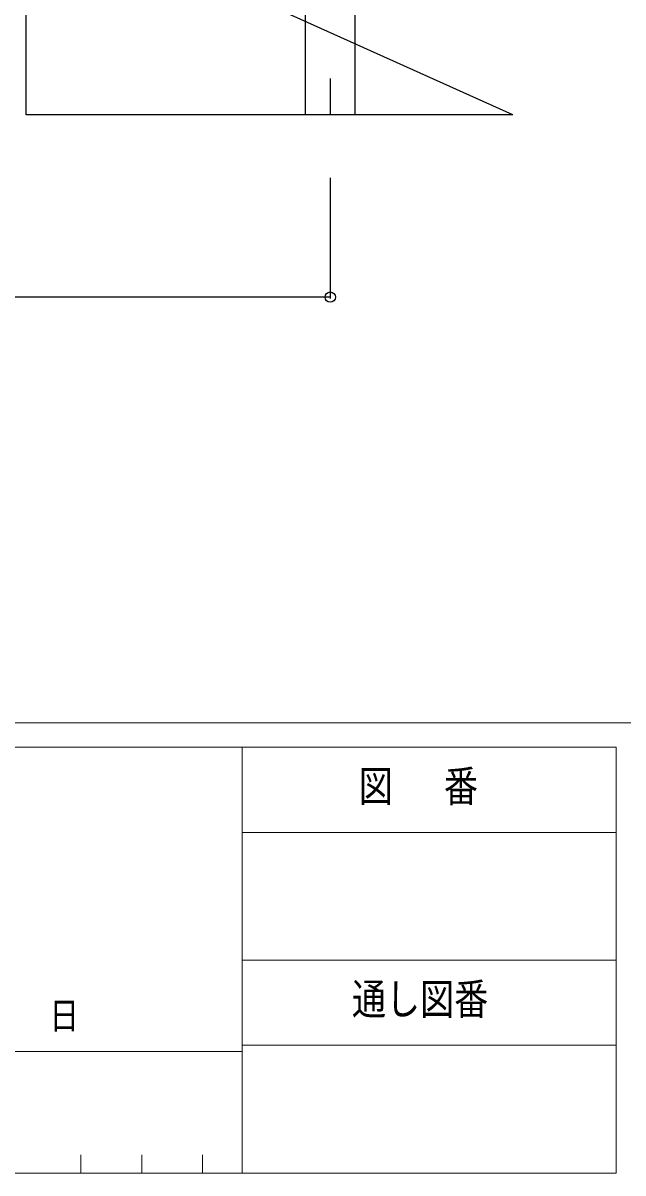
# Model space of a CAD drawing. Units: millimetres, scale not verified. Extents: x -4015 to 4015, y -2862 to 2860.
# Drawn here: x 2977 to 3470, y -2860 to -1915 of the extents above; entities that cross this region are included whole.
import ezdxf
from ezdxf.enums import TextEntityAlignment as Align

# ---------------------------------------------------------------- set-up
doc = ezdxf.new("R2010")
doc.units = ezdxf.units.MM
doc.header["$LTSCALE"] = 10
for name, color, linetype in [('0-2_YKK_12', 2, 'Continuous'), ('0-3_YKK_A1', 4, 'Continuous'), ('0-4_YKK_D', 6, 'Continuous')]:
    doc.layers.add(name, color=color, linetype=linetype)
doc.layers.add('0-5_YKK_ZWAK', color=92, linetype='Continuous', lineweight=18)
doc.styles.add('ＭＳ ゴシック', font='')
doc.styles.get('ＭＳ ゴシック').set_extended_font_data('MS Gothic')

msp = doc.modelspace()

# ---------------------------------------------------------------- linework, layer by layer
at = {"layer": '0-2_YKK_12'}
msp.add_line((3229.69, -1960.24), (3229.69, -1989.9), dxfattribs=at)
msp.add_line((3229.69, -1960.24), (3229.69, -1989.9), dxfattribs=at)
at = {"layer": '0-3_YKK_A1'}
for p, q in [((3209.44, -1989.9), (3209.44, -1858.92)), ((3249.94, -1858.92), (3249.94, -1989.9))]:
    msp.add_line(p, q, dxfattribs=at)
for points in [[(3379.69, -1989.9), (2579.69, -1629.9), (2179.69, -1629.9)], [(3379.69, -1989.9), (2979.69, -1989.9), (2979.69, -1809.9)]]:
    msp.add_lwpolyline(points, dxfattribs=at)
at = {"layer": '0-4_YKK_D'}
for p, q in [((3229.69, -2041.9), (3229.69, -2140.9)), ((3229.69, -2139.9), (2429.69, -2139.9))]:
    msp.add_line(p, q, dxfattribs=at)
msp.add_circle((3229.69, -2139.9), 4.25, dxfattribs=at)
at = {"layer": '0-5_YKK_ZWAK', "color": 7}
for p, q in [((3834.72, -2489.9), (-3965.28, -2489.9)), ((3157.22, -2509.9), (2124.72, -2509.9)), ((3157.22, -2509.9), (3157.22, -2859.9)), ((3464.72, -2509.9), (3157.22, -2509.9)), ((3464.72, -2509.9), (3464.72, -2859.9)), ((3157.22, -2684.9), (3464.72, -2684.9)), ((2124.72, -2759.9), (3157.22, -2759.9)), ((2124.72, -2859.9), (3157.22, -2859.9)), ((3157.22, -2859.9), (3464.72, -2859.9))]:
    msp.add_line(p, q, dxfattribs=at)
at = {"layer": '0-5_YKK_ZWAK'}
for p, q in [((3157.22, -2579.9), (3464.72, -2579.9)), ((3464.72, -2754.9), (3157.22, -2754.9)), ((3024.72, -2844.9), (3024.72, -2859.9)), ((3074.72, -2844.9), (3074.72, -2859.9)), ((3124.72, -2844.9), (3124.72, -2859.9))]:
    msp.add_line(p, q, dxfattribs=at)

# ---------------------------------------------------------------- texts
at = {"layer": '0-5_YKK_ZWAK', "color": 7, "style": 'ＭＳ ゴシック', "width": 0.8}
for s, height, p in [('図\u3000 番', 25.66, (3253.1, -2562.4)), ('通し図番', 25.66, (3247.5, -2737.4)), ('年        月        日', 21.99, (2759.61, -2748.11))]:
    msp.add_text(s, height=height, dxfattribs=at).set_placement(p, align=Align.BOTTOM_LEFT)

doc.saveas('drawing.dxf')
